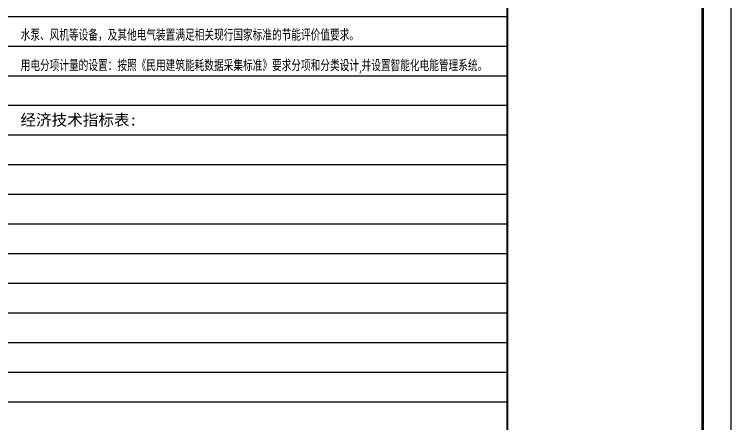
# Model space of a CAD drawing. Extents: x 1188826 to 1909461, y 608442 to 1651179.
# Drawn here: x 1849717 to 1875351, y 1204345 to 1219003 of the extents above; entities that cross this region are included whole.
import ezdxf

# ---------------------------------------------------------------- set-up
doc = ezdxf.new("R2010")
doc.units = 0
doc.header["$LTSCALE"] = 1000
doc.header["$MEASUREMENT"] = 0
doc.layers.add('cr-说明', color=15, linetype='Continuous', lineweight=13)
doc.layers.add('WALL', color=9, linetype='Continuous', lineweight=40)
for name, color, linetype in [('Defpoint', 7, 'Continuous'), ('FLOR-OTLN', 31, 'Continuous'), ('图框', 140, 'Continuous')]:
    doc.layers.add(name, color=color, linetype=linetype)
doc.styles.add('AADRI_ST', font='stedi.shx', dxfattribs={"width": 0.7, "bigfont": 'hztxt.shx'})
doc.styles.add('HT', font='simhei.ttf')

# ---------------------------------------------------------------- blocks, each defined once
blk = doc.blocks.new('1241241231')
at = {"layer": '图框', "const_width": 70}
blk.add_lwpolyline([(0, 0), (0, 57400)], dxfattribs=at)

msp = doc.modelspace()

# ---------------------------------------------------------------- linework, layer by layer
at = {"layer": 'Defpoint', "color": 252}
for p, q in [((1867356, 1246529), (1867356, 1191307)), ((1867356, 1218918), (1793751, 1218918)), ((1867356, 1217856), (1793751, 1217856)), ((1867356, 1216794), (1793751, 1216794)), ((1867356, 1215732), (1793751, 1215732)), ((1867356, 1214670), (1793751, 1214670)), ((1867356, 1213608), (1793751, 1213608)), ((1867356, 1212546), (1793751, 1212546)), ((1867356, 1211484), (1793751, 1211484)), ((1867356, 1210422), (1793751, 1210422)), ((1867356, 1209360), (1793751, 1209360)), ((1867356, 1208298), (1793751, 1208298)), ((1867356, 1207236), (1793751, 1207236)), ((1867356, 1206174), (1793751, 1206174)), ((1867356, 1205112), (1793751, 1205112))]:
    msp.add_line(p, q, dxfattribs=at)
at = {"layer": '图框'}
msp.add_lwpolyline([(1791251, 1248927), (1875351, 1248927), (1875351, 1189527), (1791251, 1189527)], close=True, dxfattribs=at)
msp.add_lwpolyline([(1791251, 1248927), (1875351, 1248927), (1875351, 1189527), (1791251, 1189527)], close=True, dxfattribs=at)
at = {"layer": '图框', "const_width": 100}
msp.add_lwpolyline([(1874351, 1190527), (1874351, 1247927), (1793751, 1247927), (1793751, 1190527)], close=True, dxfattribs=at)

# ---------------------------------------------------------------- block references
at = {"layer": 'WALL'}
msp.add_blockref('1241241231', (1867358, 1190527), dxfattribs=at)

# ---------------------------------------------------------------- texts
at = {"layer": 'cr-说明', "style": 'HT'}
msp.add_text('经济技术指标表:', height=408.5, dxfattribs=at).set_placement((1849936, 1215019))
at = {"layer": 'FLOR-OTLN', "color": 4, "style": 'AADRI_ST', "width": 0.77}
for s, p in [('水泵、风机等设备，及其他电气装置满足相关现行国家标准的节能评价值要求。', (1849943, 1218057)), ('用电分项计量的设置：按照《民用建筑能耗数据采集标准》要求分项和分类设计,并设置智能化电能管理系统。', (1849943, 1216967))]:
    msp.add_text(s, height=408.45, dxfattribs=at).set_placement(p)

doc.saveas('drawing.dxf')
